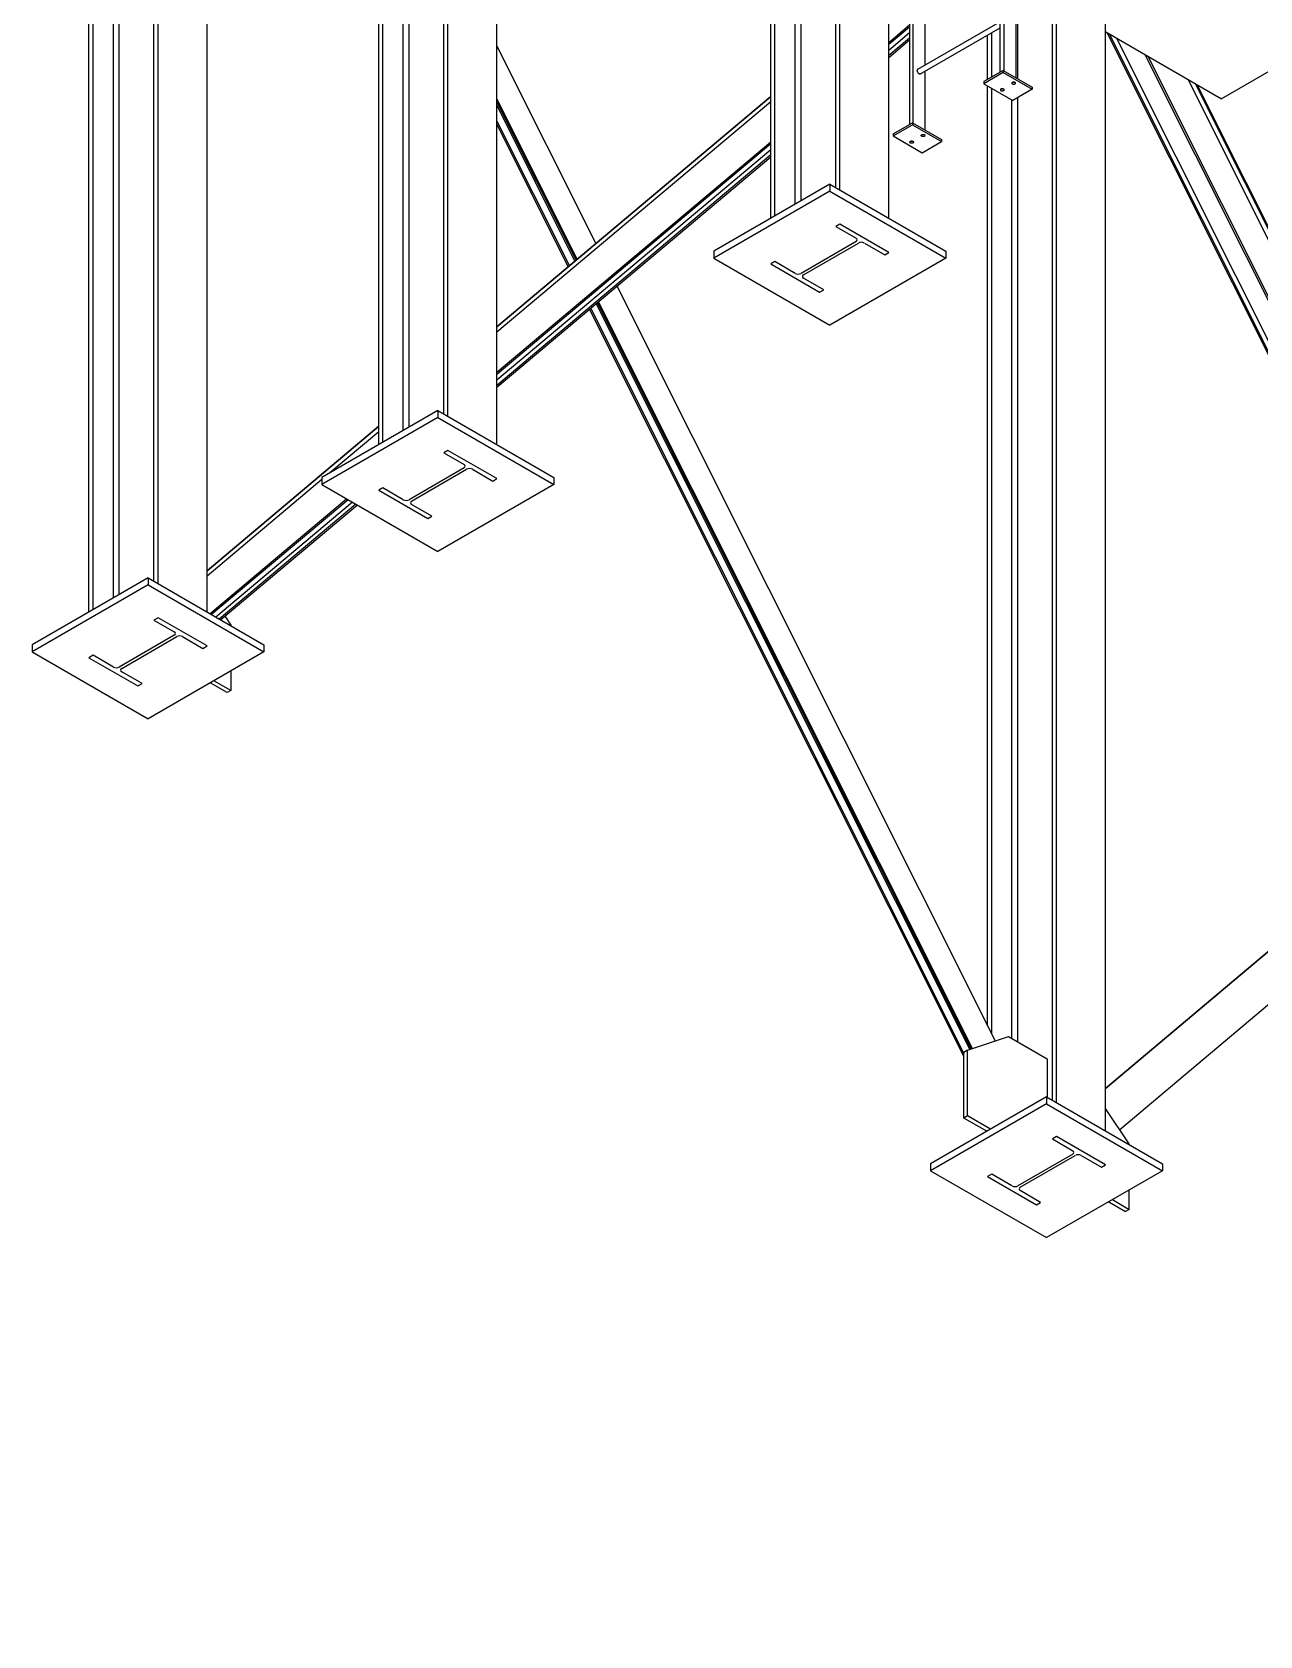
# Model space of a CAD drawing. Header units: inches. Extents: x -1490 to 2215, y -1057 to 1547.
# Drawn here: x -1489.8 to -1310.1, y -944 to -709.3 of the extents above; entities that cross this region are included whole.
import ezdxf

# ---------------------------------------------------------------- set-up
doc = ezdxf.new("R2010")
doc.units = ezdxf.units.IN
doc.header["$MEASUREMENT"] = 0

msp = doc.modelspace()

# ---------------------------------------------------------------- linework, layer by layer
at = {"color": 7, "linetype": 'Continuous', "lineweight": 25}
for p, q in [((-1372.16, -732.05), (-1372.16, -459.97)), ((-1371.55, -732.39), (-1371.55, -459.62)), ((-1381.67, -736.53), (-1381.67, -465.46)), ((-1381.07, -736.18), (-1381.07, -465.11)), ((-1471.95, -789.65), (-1471.95, -517.57)), ((-1471.34, -790), (-1471.34, -517.22)), ((-1481.46, -794.14), (-1481.46, -523.07)), ((-1480.86, -793.79), (-1480.86, -522.72)), ((-1429.52, -765.16), (-1429.52, -568.73)), ((-1428.92, -765.51), (-1428.92, -568.38)), ((-1348.09, -715.14), (-1348.09, -570.27)), ((-1347.56, -569.96), (-1347.56, -714.94)), ((-1345.8, -570.98), (-1345.8, -715.96)), ((-1439.03, -769.64), (-1439.03, -574.23)), ((-1438.43, -769.3), (-1438.43, -573.88)), ((-1435.45, -767.58), (-1435.45, -575.59)), ((-1434.6, -767.09), (-1434.6, -575.59)), ((-1361.35, -577.92), (-1361.35, -722.8)), ((-1360.82, -722.59), (-1360.82, -577.61)), ((-1378.09, -734.46), (-1378.09, -590.63)), ((-1377.24, -733.97), (-1377.24, -590.63)), ((-1477.88, -792.07), (-1477.88, -598.04)), ((-1477.03, -791.58), (-1477.03, -598.53)), ((-1364.39, -736.53), (-1364.39, -601.5)), ((-1464.18, -794.14), (-1464.18, -610.96)), ((-1421.75, -769.64), (-1421.75, -634.62)), ((-1339.82, -865.93), (-1339.82, -691.89)), ((-1340.42, -865.58), (-1340.42, -692.86)), ((-1332.66, -870.06), (-1332.66, -696.03)), ((-1345.51, -716.12), (-1345.51, -701.76)), ((-1359.05, -714.11), (-1359.05, -705.29)), ((-1361.35, -708.27), (-1364.39, -710.83)), ((-1361.35, -708.55), (-1364.39, -711.11)), ((-1348.09, -707.78), (-1360.2, -714.77)), ((-1359.83, -715.42), (-1348.09, -708.65)), ((-1361.35, -709.4), (-1364.39, -711.96)), ((-1361.35, -710.14), (-1364.39, -712.7)), ((-1361.35, -710.47), (-1364.39, -713.02)), ((-1349.94, -716.21), (-1349.94, -709.71)), ((-1349.33, -715.86), (-1349.33, -709.36)), ((-1332.64, -709.24), (-1315.67, -719.04)), ((-1332.47, -709.34), (-1214.93, -943.97)), ((-1332.15, -709.53), (-1214.75, -943.87)), ((-1331.05, -710.16), (-1214.14, -943.52)), ((-1298.7, -709.24), (-1315.67, -719.04)), ((-1421.75, -711.33), (-1407.27, -740.23)), ((-1326.89, -712.56), (-1211.85, -942.2)), ((-1326.48, -712.8), (-1211.62, -942.07)), ((-1359.05, -723.61), (-1359.05, -714.97)), ((-1347.65, -714.89), (-1350.48, -716.52)), ((-1347.65, -715.19), (-1350.48, -716.83)), ((-1347.65, -714.89), (-1347.65, -715.19)), ((-1347.65, -714.89), (-1343.41, -717.34)), ((-1347.65, -715.19), (-1343.41, -717.64)), ((-1350.48, -716.52), (-1350.48, -716.83)), ((-1350.48, -716.83), (-1346.24, -719.28)), ((-1349.94, -854.68), (-1349.94, -717.14)), ((-1349.33, -855.89), (-1349.33, -717.49)), ((-1343.41, -717.64), (-1346.24, -719.28)), ((-1343.41, -717.34), (-1343.41, -717.64)), ((-1320.63, -716.18), (-1208.9, -939.2)), ((-1319.53, -716.81), (-1208.85, -937.74)), ((-1319.3, -716.94), (-1208.85, -937.42)), ((-1381.67, -718.68), (-1421.75, -752.41)), ((-1381.67, -718.73), (-1421.75, -752.46)), ((-1421.75, -719.09), (-1410.01, -742.53)), ((-1381.67, -719.47), (-1421.75, -753.2)), ((-1421.75, -719.55), (-1410.17, -742.67)), ((-1421.75, -720.02), (-1410.34, -742.81)), ((-1346.36, -856.54), (-1346.36, -719.21)), ((-1345.51, -857.03), (-1345.51, -718.86)), ((-1421.75, -722.31), (-1411.14, -743.49)), ((-1421.75, -722.78), (-1411.31, -743.63)), ((-1363.74, -724.17), (-1360.91, -722.54)), ((-1363.74, -724.48), (-1360.91, -722.85)), ((-1360.91, -722.54), (-1360.91, -722.85)), ((-1360.91, -722.54), (-1356.67, -724.99)), ((-1360.91, -722.85), (-1356.67, -725.3)), ((-1363.74, -724.17), (-1363.74, -724.48)), ((-1363.74, -724.48), (-1359.5, -726.93)), ((-1356.67, -724.99), (-1356.67, -725.3)), ((-1381.67, -725.37), (-1421.75, -759.1)), ((-1381.67, -725.65), (-1421.75, -759.38)), ((-1381.67, -726.5), (-1421.75, -760.23)), ((-1381.67, -727.24), (-1421.75, -760.97)), ((-1381.67, -727.57), (-1421.75, -761.3)), ((-1359.5, -726.93), (-1356.67, -725.3)), ((-1373.03, -731.54), (-1390, -741.34)), ((-1373.03, -731.54), (-1373.03, -732.56)), ((-1373.03, -731.54), (-1356.06, -741.34)), ((-1373.03, -732.56), (-1390, -742.36)), ((-1373.03, -732.56), (-1356.06, -742.36)), ((-1371.55, -737.37), (-1372.16, -737.72)), ((-1372.16, -737.72), (-1369.18, -739.44)), ((-1364.39, -741.51), (-1371.55, -737.37)), ((-1390, -741.34), (-1390, -742.36)), ((-1369.18, -739.93), (-1377.24, -744.58)), ((-1376.88, -744.79), (-1368.82, -740.14)), ((-1367.97, -740.14), (-1364.99, -741.86)), ((-1364.99, -741.86), (-1364.39, -741.51)), ((-1356.06, -741.34), (-1356.06, -742.36)), ((-1390, -742.36), (-1373.03, -752.16)), ((-1381.07, -742.86), (-1381.67, -743.21)), ((-1381.67, -743.21), (-1374.51, -747.35)), ((-1378.09, -744.58), (-1381.07, -742.86)), ((-1356.06, -742.36), (-1373.03, -752.16)), ((-1373.9, -747), (-1376.88, -745.28)), ((-1404.14, -746.48), (-1348.82, -856.91)), ((-1374.51, -747.35), (-1373.9, -747)), ((-1408.18, -749.87), (-1353.41, -859.2)), ((-1408.01, -749.73), (-1353.41, -858.73)), ((-1407.21, -749.06), (-1352.54, -858.17)), ((-1407.04, -748.92), (-1352.34, -858.1)), ((-1406.88, -748.78), (-1352.15, -858.04)), ((-1430.39, -764.66), (-1447.36, -774.45)), ((-1430.39, -764.66), (-1430.39, -765.68)), ((-1430.39, -764.66), (-1413.42, -774.45)), ((-1439.03, -766.96), (-1464.18, -788.12)), ((-1439.03, -767.01), (-1464.18, -788.17)), ((-1430.39, -765.68), (-1447.36, -775.47)), ((-1430.39, -765.68), (-1413.42, -775.47)), ((-1439.03, -767.75), (-1446.22, -773.79)), ((-1428.92, -770.49), (-1429.52, -770.83)), ((-1429.52, -770.83), (-1426.54, -772.55)), ((-1421.75, -774.62), (-1428.92, -770.49)), ((-1447.36, -774.45), (-1447.36, -775.47)), ((-1426.54, -773.04), (-1434.6, -777.7)), ((-1434.24, -777.91), (-1426.18, -773.25)), ((-1425.33, -773.25), (-1422.36, -774.97)), ((-1413.42, -774.45), (-1413.42, -775.47)), ((-1447.36, -774.75), (-1464.18, -788.91)), ((-1447.36, -775.47), (-1430.39, -785.27)), ((-1438.43, -775.98), (-1439.03, -776.33)), ((-1439.03, -776.33), (-1431.87, -780.46)), ((-1435.45, -777.7), (-1438.43, -775.98)), ((-1413.42, -775.47), (-1430.39, -785.27)), ((-1422.36, -774.97), (-1421.75, -774.62)), ((-1443.71, -777.58), (-1463.71, -794.41)), ((-1443.52, -777.7), (-1463.51, -794.52)), ((-1442.91, -778.04), (-1462.91, -794.87)), ((-1442.39, -778.34), (-1462.39, -795.17)), ((-1442.16, -778.48), (-1462.16, -795.3)), ((-1431.27, -780.11), (-1434.24, -778.39)), ((-1431.87, -780.46), (-1431.27, -780.11)), ((-1472.82, -789.15), (-1489.79, -798.95)), ((-1472.82, -790.17), (-1489.79, -799.97)), ((-1472.82, -789.15), (-1472.82, -790.17)), ((-1472.82, -789.15), (-1455.85, -798.95)), ((-1472.82, -790.17), (-1455.85, -799.97)), ((-1471.34, -794.98), (-1471.95, -795.33)), ((-1471.95, -795.33), (-1468.97, -797.05)), ((-1464.18, -799.11), (-1471.34, -794.98)), ((-1461.55, -794.79), (-1460.71, -796.04)), ((-1468.97, -797.54), (-1477.03, -802.19)), ((-1476.67, -802.4), (-1468.61, -797.74)), ((-1467.76, -797.74), (-1464.78, -799.46)), ((-1460.71, -796.04), (-1460.71, -796.14)), ((-1489.79, -798.95), (-1489.79, -799.97)), ((-1489.79, -799.97), (-1472.82, -809.76)), ((-1455.85, -799.97), (-1472.82, -809.76)), ((-1464.78, -799.46), (-1464.18, -799.11)), ((-1455.85, -798.95), (-1455.85, -799.97)), ((-1480.86, -800.47), (-1481.46, -800.82)), ((-1481.46, -800.82), (-1474.3, -804.95)), ((-1477.88, -802.19), (-1480.86, -800.47)), ((-1473.69, -804.61), (-1476.67, -802.89)), ((-1474.3, -804.95), (-1473.69, -804.61)), ((-1461.24, -805.94), (-1463.72, -804.51)), ((-1460.71, -805.63), (-1463.19, -804.2)), ((-1460.71, -802.77), (-1460.71, -805.63)), ((-1460.71, -805.63), (-1461.24, -805.94)), ((-1278.08, -817.92), (-1332.66, -863.85)), ((-1278.07, -817.92), (-1332.66, -863.86)), ((-1278.06, -817.96), (-1332.66, -863.9)), ((-1275.32, -823.41), (-1330.56, -869.9)), ((-1352.88, -858.28), (-1346.87, -856.24)), ((-1346.87, -856.24), (-1341.21, -859.51)), ((-1352.88, -858.28), (-1353.41, -858.59)), ((-1353.41, -868.19), (-1353.41, -858.59)), ((-1352.88, -867.88), (-1352.88, -858.28)), ((-1341.21, -859.51), (-1341.21, -865.12)), ((-1341.3, -865.07), (-1358.27, -874.87)), ((-1341.3, -865.07), (-1341.3, -866.1)), ((-1341.3, -865.07), (-1324.33, -874.87)), ((-1341.3, -866.1), (-1358.27, -875.89)), ((-1352.88, -867.88), (-1353.41, -868.19)), ((-1350.05, -870.13), (-1353.41, -868.19)), ((-1349.52, -869.82), (-1352.88, -867.88)), ((-1341.3, -866.1), (-1324.33, -875.89)), ((-1329.19, -871.96), (-1332.66, -866.78)), ((-1339.82, -870.9), (-1340.42, -871.25)), ((-1340.42, -871.25), (-1337.45, -872.97)), ((-1332.66, -875.04), (-1339.82, -870.9)), ((-1329.19, -872.07), (-1329.19, -871.96)), ((-1358.27, -874.87), (-1358.27, -875.89)), ((-1337.45, -873.46), (-1345.51, -878.12)), ((-1345.15, -878.32), (-1337.09, -873.67)), ((-1336.24, -873.67), (-1333.26, -875.39)), ((-1333.26, -875.39), (-1332.66, -875.04)), ((-1324.33, -874.87), (-1324.33, -875.89)), ((-1358.27, -875.89), (-1341.3, -885.69)), ((-1349.33, -876.4), (-1349.94, -876.75)), ((-1349.94, -876.75), (-1342.78, -880.88)), ((-1346.36, -878.12), (-1349.33, -876.4)), ((-1324.33, -875.89), (-1341.3, -885.69)), ((-1342.17, -880.53), (-1345.15, -878.81)), ((-1329.19, -881.56), (-1329.19, -878.7)), ((-1342.78, -880.88), (-1342.17, -880.53)), ((-1332.19, -880.43), (-1329.72, -881.86)), ((-1331.66, -880.13), (-1329.19, -881.56)), ((-1329.19, -881.56), (-1329.72, -881.86))]:
    msp.add_line(p, q, dxfattribs=at)
at = {"color": 7, "linetype": 'Continuous', "lineweight": 25, "flags": 128}
for points in [[(-1359.67, -715.33), (-1359.69, -715.37), (-1359.73, -715.4), (-1359.76, -715.42), (-1359.81, -715.42), (-1359.86, -715.41), (-1359.91, -715.4), (-1359.96, -715.37), (-1360.02, -715.32), (-1360.07, -715.27), (-1360.11, -715.22), (-1360.15, -715.15), (-1360.18, -715.08), (-1360.21, -715.02), (-1360.22, -714.95), (-1360.22, -714.88)], [(-1347.58, -717.61), (-1347.63, -717.58), (-1347.69, -717.57), (-1347.75, -717.56), (-1347.82, -717.56), (-1347.88, -717.57), (-1347.93, -717.58), (-1347.98, -717.61), (-1348.02, -717.63), (-1348.05, -717.67), (-1348.06, -717.7), (-1348.06, -717.74), (-1348.05, -717.77), (-1348.02, -717.81), (-1347.98, -717.84), (-1347.93, -717.86), (-1347.88, -717.87), (-1347.82, -717.88), (-1347.75, -717.88), (-1347.69, -717.87), (-1347.63, -717.86), (-1347.58, -717.84), (-1347.55, -717.81), (-1347.52, -717.77), (-1347.5, -717.74), (-1347.5, -717.7), (-1347.52, -717.67), (-1347.55, -717.63), (-1347.58, -717.61)], [(-1345.91, -716.64), (-1345.95, -716.61), (-1346.01, -716.6), (-1346.07, -716.59), (-1346.14, -716.59), (-1346.2, -716.6), (-1346.25, -716.61), (-1346.3, -716.64), (-1346.34, -716.66), (-1346.37, -716.7), (-1346.38, -716.73), (-1346.38, -716.77), (-1346.37, -716.8), (-1346.34, -716.84), (-1346.3, -716.87), (-1346.25, -716.89), (-1346.2, -716.9), (-1346.14, -716.91), (-1346.07, -716.91), (-1346.01, -716.9), (-1345.95, -716.89), (-1345.91, -716.87), (-1345.87, -716.84), (-1345.84, -716.8), (-1345.82, -716.77), (-1345.82, -716.73), (-1345.84, -716.7), (-1345.87, -716.66), (-1345.91, -716.64)], [(-1361.24, -725.49), (-1361.28, -725.46), (-1361.31, -725.43), (-1361.32, -725.39), (-1361.32, -725.36), (-1361.31, -725.32), (-1361.28, -725.29), (-1361.24, -725.26), (-1361.19, -725.24), (-1361.14, -725.22), (-1361.07, -725.21), (-1361.01, -725.21), (-1360.95, -725.22), (-1360.89, -725.24), (-1360.84, -725.26), (-1360.8, -725.29), (-1360.78, -725.32), (-1360.76, -725.36), (-1360.76, -725.39), (-1360.78, -725.43), (-1360.8, -725.46), (-1360.84, -725.49), (-1360.89, -725.51), (-1360.95, -725.53), (-1361.01, -725.54), (-1361.07, -725.54), (-1361.14, -725.53), (-1361.19, -725.51), (-1361.24, -725.49)], [(-1359.56, -724.52), (-1359.6, -724.49), (-1359.63, -724.46), (-1359.64, -724.42), (-1359.64, -724.39), (-1359.63, -724.35), (-1359.6, -724.32), (-1359.56, -724.29), (-1359.51, -724.27), (-1359.46, -724.25), (-1359.39, -724.24), (-1359.33, -724.24), (-1359.27, -724.25), (-1359.21, -724.27), (-1359.16, -724.29), (-1359.12, -724.32), (-1359.1, -724.35), (-1359.08, -724.39), (-1359.08, -724.42), (-1359.1, -724.46), (-1359.12, -724.49), (-1359.16, -724.52), (-1359.21, -724.54), (-1359.27, -724.56), (-1359.33, -724.57), (-1359.39, -724.57), (-1359.46, -724.56), (-1359.51, -724.54), (-1359.56, -724.52)]]:
    msp.add_lwpolyline(points, dxfattribs=at)
at = {"color": 7, "linetype": 'Continuous', "lineweight": 25}
for centre, radius, start, end in [((-1360.06, -714.85), 0.17, 86.225, 191.6026), ((-1347.78, -717.1), 0.472, 258.4654, 281.5346), ((-1346.1, -716.14), 0.472, 258.4654, 281.5346), ((-1361.04, -724.76), 0.472, 258.4654, 281.5346), ((-1359.36, -723.79), 0.472, 258.4654, 281.5346), ((-1369.28, -739.68), 0.264, 291.6744, 68.3256), ((-1368.4, -740.95), 0.915, 62.391, 117.609), ((-1377.67, -743.77), 0.915, 242.391, 297.609), ((-1376.78, -745.04), 0.264, 111.6744, 248.3256), ((-1426.64, -772.8), 0.264, 291.6744, 68.3256), ((-1425.76, -774.06), 0.915, 62.391, 117.609), ((-1435.03, -776.89), 0.915, 242.391, 297.609), ((-1434.15, -778.15), 0.264, 111.6744, 248.3256), ((-1469.07, -797.29), 0.264, 291.6744, 68.3256), ((-1468.18, -798.55), 0.915, 62.391, 117.609), ((-1477.45, -801.38), 0.915, 242.391, 297.609), ((-1476.57, -802.64), 0.264, 111.6744, 248.3256), ((-1337.55, -873.22), 0.264, 291.6744, 68.3256), ((-1336.66, -874.48), 0.915, 62.391, 117.609), ((-1345.93, -877.3), 0.915, 242.391, 297.609), ((-1345.05, -878.57), 0.264, 111.6744, 248.3256)]:
    msp.add_arc(centre, radius, start, end, dxfattribs=at)

doc.saveas('drawing.dxf')
